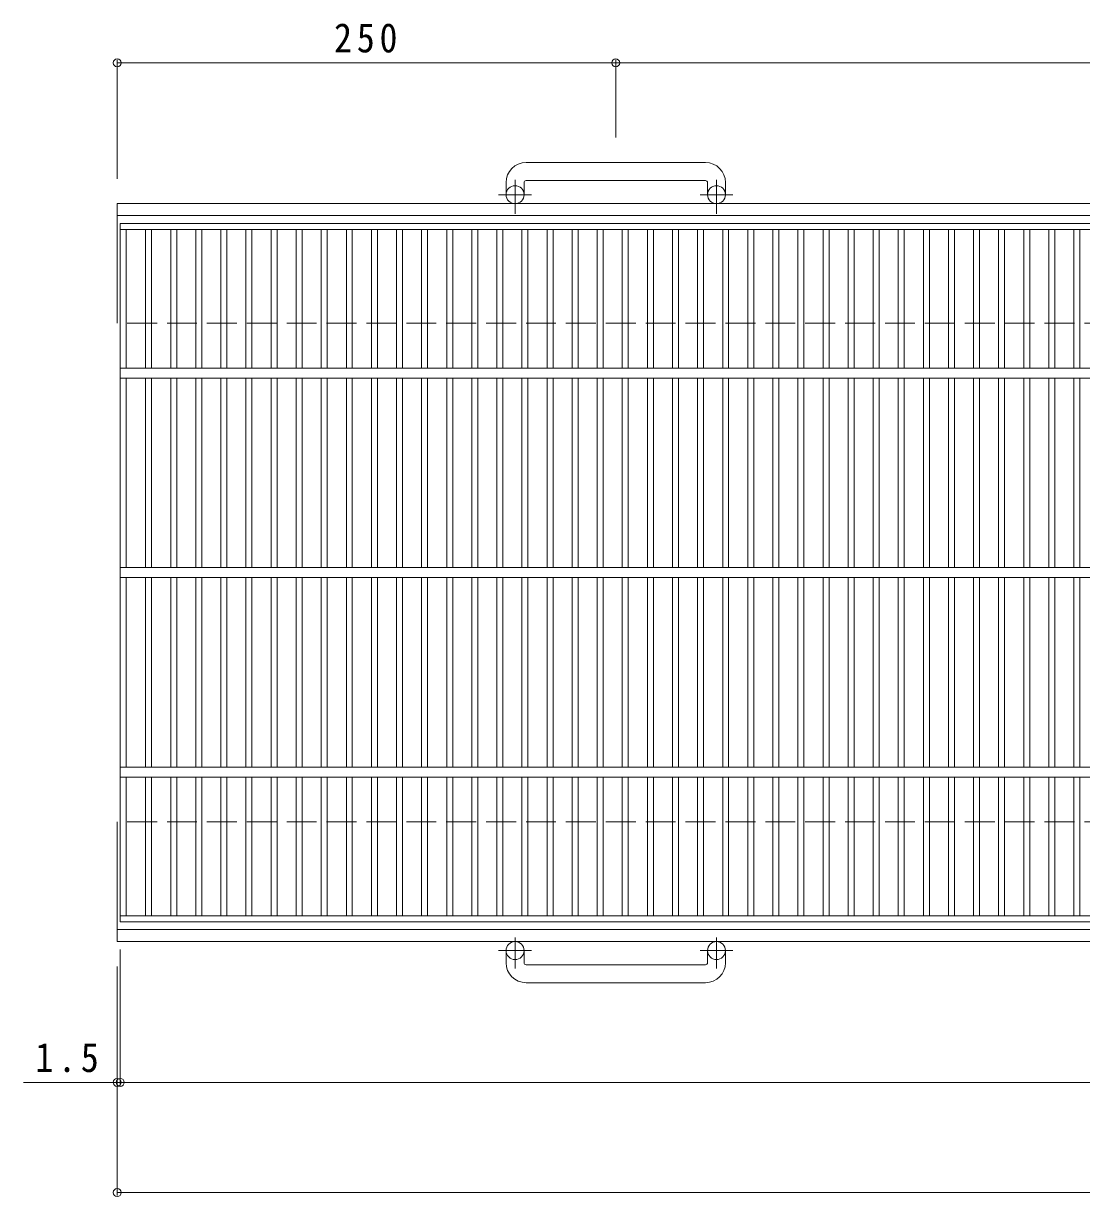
# Model space of a CAD drawing. Units: millimetres, scale not verified. Extents: x -854 to 865, y -687 to 560.
# Drawn here: x -854 to -323, y -158 to 431 of the extents above; entities that cross this region are included whole.
import ezdxf

# ---------------------------------------------------------------- set-up
doc = ezdxf.new("R2010")
doc.units = ezdxf.units.MM
doc.header["$LTSCALE"] = 5
doc.header["$PDMODE"] = 32
doc.header["$PDSIZE"] = 4
doc.linetypes.add('CHAIN1', pattern=[8, 5, -1, 1, -1])
doc.linetypes.add('DASHED3', pattern=[4, 3, -1])
for name, color, linetype, lineweight in [('A-1_ピット', 2, 'Continuous', 9), ('A-2_蓋', 3, 'Continuous', 9), ('A-4_寸法', 7, 'Continuous', 9)]:
    doc.layers.add(name, color=color, linetype=linetype, lineweight=lineweight)
doc.styles.add('ＭＳ ゴシック', font='')
doc.styles.get('ＭＳ ゴシック').set_extended_font_data('MS Gothic')

msp = doc.modelspace()

# ---------------------------------------------------------------- linework, layer by layer
at = {"layer": 'A-1_ピット'}
for p, q in [((-511.54, 360.789), (-601.54, 360.789)), ((-611.54, 350.789), (-611.54, 344.689)), ((-602.54, 350.789), (-602.54, 344.689)), ((-601.54, 351.789), (-511.54, 351.789)), ((-510.54, 350.789), (-510.54, 344.689)), ((-501.54, 350.789), (-501.54, 344.689)), ((-806.54, 280.189), (-806.54, 340.189)), ((293.46, 340.189), (-806.54, 340.189)), ((293.46, 334.188), (-806.54, 334.188)), ((-806.54, -29.811), (-806.54, 30.188)), ((293.46, -23.811), (-806.54, -23.811)), ((293.46, -29.811), (-806.54, -29.811)), ((-611.54, -40.412), (-611.54, -34.312)), ((-602.54, -40.412), (-602.54, -34.312)), ((-510.54, -40.412), (-510.54, -34.312)), ((-501.54, -40.412), (-501.54, -34.312)), ((-601.54, -41.412), (-511.54, -41.412)), ((-511.54, -50.411), (-601.54, -50.411))]:
    msp.add_line(p, q, dxfattribs=at)
at = {"layer": 'A-1_ピット', "linetype": 'CHAIN1'}
for p, q in [((-607.04, 335.082), (-607.04, 352.179)), ((-506.04, 335.082), (-506.04, 352.179)), ((-598.877, 344.689), (-615.284, 344.689)), ((-497.878, 344.689), (-514.284, 344.689)), ((-607.04, -27.704), (-607.04, -43.301)), ((-506.04, -27.704), (-506.04, -43.301)), ((-598.877, -34.312), (-615.284, -34.312)), ((-497.878, -34.312), (-514.284, -34.312))]:
    msp.add_line(p, q, dxfattribs=at)
at = {"layer": 'A-1_ピット', "linetype": 'DASHED3'}
for p, q in [((293.46, 280.189), (-806.54, 280.189)), ((293.46, 30.188), (-806.54, 30.188))]:
    msp.add_line(p, q, dxfattribs=at)
at = {"layer": 'A-1_ピット'}
for centre in [(-607.04, 344.689), (-506.041, 344.689), (-607.04, -34.312), (-506.041, -34.312)]:
    msp.add_circle(centre, 4.5, dxfattribs=at)
for centre, radius, start, end in [((-601.54, 350.789), 10, 90, 180), ((-511.54, 350.789), 10, 0, 90), ((-601.54, 350.789), 1, 90, 180), ((-511.54, 350.789), 1, 0, 90), ((-601.54, -40.412), 10, 180, 270), ((-601.54, -40.412), 1, 180, 270), ((-511.54, -40.412), 10, 270, 0), ((-511.54, -40.412), 1, 270, 0)]:
    msp.add_arc(centre, radius, start, end, dxfattribs=at)
at = {"layer": 'A-2_蓋'}
for p, q in [((-805.04, 330.189), (191.96, 330.189)), ((-805.04, -19.811), (-805.04, 330.189)), ((-805.04, 327.189), (191.96, 327.189)), ((-802.04, 257.689), (-802.04, 327.189)), ((-792.28, 327.189), (-792.28, 257.689)), ((-789.28, 327.189), (-789.28, 257.689)), ((-779.7, 327.189), (-779.7, 257.689)), ((-776.7, 327.189), (-776.7, 257.689)), ((-767.12, 327.189), (-767.12, 257.689)), ((-764.12, 327.189), (-764.12, 257.689)), ((-754.54, 327.189), (-754.54, 257.689)), ((-751.54, 327.189), (-751.54, 257.689)), ((-741.96, 327.189), (-741.96, 257.689)), ((-738.96, 327.189), (-738.96, 257.689)), ((-729.38, 327.189), (-729.38, 257.689)), ((-726.38, 327.189), (-726.38, 257.689)), ((-716.8, 327.189), (-716.8, 257.689)), ((-713.8, 327.189), (-713.8, 257.689)), ((-704.22, 327.189), (-704.22, 257.689)), ((-701.22, 327.189), (-701.22, 257.689)), ((-691.64, 327.189), (-691.64, 257.689)), ((-688.64, 327.189), (-688.64, 257.689)), ((-679.06, 327.189), (-679.06, 257.689)), ((-676.06, 327.189), (-676.06, 257.689)), ((-666.48, 327.189), (-666.48, 257.689)), ((-663.48, 327.189), (-663.48, 257.689)), ((-653.9, 327.189), (-653.9, 257.689)), ((-650.899, 327.189), (-650.899, 257.689)), ((-641.32, 327.189), (-641.32, 257.689)), ((-638.319, 327.189), (-638.319, 257.689)), ((-628.74, 327.189), (-628.74, 257.689)), ((-625.739, 327.189), (-625.739, 257.689)), ((-616.16, 327.189), (-616.16, 257.689)), ((-613.159, 327.189), (-613.159, 257.689)), ((-603.58, 327.189), (-603.58, 257.689)), ((-600.58, 327.189), (-600.58, 257.689)), ((-591, 327.189), (-591, 257.689)), ((-588, 327.189), (-588, 257.689)), ((-578.42, 327.189), (-578.42, 257.689)), ((-575.42, 327.189), (-575.42, 257.689)), ((-565.84, 327.189), (-565.84, 257.689)), ((-562.84, 327.189), (-562.84, 257.689)), ((-553.259, 327.189), (-553.259, 257.689)), ((-550.26, 327.189), (-550.26, 257.689)), ((-540.68, 327.189), (-540.68, 257.689)), ((-537.68, 327.189), (-537.68, 257.689)), ((-528.1, 327.189), (-528.1, 257.689)), ((-525.1, 327.189), (-525.1, 257.689)), ((-515.519, 327.189), (-515.519, 257.689)), ((-512.519, 327.189), (-512.519, 257.689)), ((-502.94, 327.189), (-502.94, 257.689)), ((-499.939, 327.189), (-499.939, 257.689)), ((-490.36, 327.189), (-490.36, 257.689)), ((-487.359, 327.189), (-487.359, 257.689)), ((-477.78, 327.189), (-477.78, 257.689)), ((-474.78, 327.189), (-474.78, 257.689)), ((-465.2, 327.189), (-465.2, 257.689)), ((-462.2, 327.189), (-462.2, 257.689)), ((-452.62, 327.189), (-452.62, 257.689)), ((-449.62, 327.189), (-449.62, 257.689)), ((-440.04, 327.189), (-440.04, 257.689)), ((-437.039, 327.189), (-437.039, 257.689)), ((-427.46, 327.189), (-427.46, 257.689)), ((-424.459, 327.189), (-424.459, 257.689)), ((-414.879, 327.189), (-414.879, 257.689)), ((-411.879, 327.189), (-411.879, 257.689)), ((-402.299, 327.189), (-402.299, 257.689)), ((-399.299, 327.189), (-399.299, 257.689)), ((-389.719, 327.189), (-389.719, 257.689)), ((-386.719, 327.189), (-386.719, 257.689)), ((-377.139, 327.189), (-377.139, 257.689)), ((-374.139, 327.189), (-374.139, 257.689)), ((-364.56, 327.189), (-364.56, 257.689)), ((-361.559, 327.189), (-361.559, 257.689)), ((-351.98, 327.189), (-351.98, 257.689)), ((-348.98, 327.189), (-348.98, 257.689)), ((-339.399, 327.189), (-339.399, 257.689)), ((-336.4, 327.189), (-336.4, 257.689)), ((-326.819, 327.189), (-326.819, 257.689)), ((-323.819, 327.189), (-323.819, 257.689)), ((-805.04, 257.689), (191.96, 257.689)), ((-805.04, 252.689), (191.96, 252.689)), ((-802.04, 157.689), (-802.04, 252.689)), ((-792.28, 252.689), (-792.28, 157.689)), ((-789.28, 252.689), (-789.28, 157.689)), ((-779.7, 252.689), (-779.7, 157.689)), ((-776.7, 252.689), (-776.7, 157.689)), ((-767.12, 252.689), (-767.12, 157.689)), ((-764.12, 252.689), (-764.12, 157.689)), ((-754.54, 252.689), (-754.54, 157.689)), ((-751.54, 252.689), (-751.54, 157.689)), ((-741.96, 252.689), (-741.96, 157.689)), ((-738.96, 252.689), (-738.96, 157.689)), ((-729.38, 252.689), (-729.38, 157.689)), ((-726.38, 252.689), (-726.38, 157.689)), ((-716.8, 252.689), (-716.8, 157.689)), ((-713.8, 252.689), (-713.8, 157.689)), ((-704.22, 252.689), (-704.22, 157.689)), ((-701.22, 252.689), (-701.22, 157.689)), ((-691.64, 252.689), (-691.64, 157.689)), ((-688.64, 252.689), (-688.64, 157.689)), ((-679.06, 252.689), (-679.06, 157.689)), ((-676.06, 252.689), (-676.06, 157.689)), ((-666.48, 252.689), (-666.48, 157.689)), ((-663.48, 252.689), (-663.48, 157.689)), ((-653.9, 252.689), (-653.9, 157.689)), ((-650.899, 252.689), (-650.899, 157.689)), ((-641.32, 252.689), (-641.32, 157.689)), ((-638.319, 252.689), (-638.319, 157.689)), ((-628.74, 252.689), (-628.74, 157.689)), ((-625.739, 252.689), (-625.739, 157.689)), ((-616.16, 252.689), (-616.16, 157.689)), ((-613.159, 252.689), (-613.159, 157.689)), ((-603.58, 252.689), (-603.58, 157.689)), ((-600.58, 252.689), (-600.58, 157.689)), ((-591, 252.689), (-591, 157.689)), ((-588, 252.689), (-588, 157.689)), ((-578.42, 252.689), (-578.42, 157.689)), ((-575.42, 252.689), (-575.42, 157.689)), ((-565.84, 252.689), (-565.84, 157.689)), ((-562.84, 252.689), (-562.84, 157.689)), ((-553.259, 252.689), (-553.259, 157.689)), ((-550.26, 252.689), (-550.26, 157.689)), ((-540.68, 252.689), (-540.68, 157.689)), ((-537.68, 252.689), (-537.68, 157.689)), ((-528.1, 252.689), (-528.1, 157.689)), ((-525.1, 252.689), (-525.1, 157.689)), ((-515.519, 252.689), (-515.519, 157.689)), ((-512.519, 252.689), (-512.519, 157.689)), ((-502.94, 252.689), (-502.94, 157.689)), ((-499.939, 252.689), (-499.939, 157.689)), ((-490.36, 252.689), (-490.36, 157.689)), ((-487.359, 252.689), (-487.359, 157.689)), ((-477.78, 252.689), (-477.78, 157.689)), ((-474.78, 252.689), (-474.78, 157.689)), ((-465.2, 252.689), (-465.2, 157.689)), ((-462.2, 252.689), (-462.2, 157.689)), ((-452.62, 252.689), (-452.62, 157.689)), ((-449.62, 252.689), (-449.62, 157.689)), ((-440.04, 252.689), (-440.04, 157.689)), ((-437.039, 252.689), (-437.039, 157.689)), ((-427.46, 252.689), (-427.46, 157.689)), ((-424.459, 252.689), (-424.459, 157.689)), ((-414.879, 252.689), (-414.879, 157.689)), ((-411.879, 252.689), (-411.879, 157.689)), ((-402.299, 252.689), (-402.299, 157.689)), ((-399.299, 252.689), (-399.299, 157.689)), ((-389.719, 252.689), (-389.719, 157.689)), ((-386.719, 252.689), (-386.719, 157.689)), ((-377.139, 252.689), (-377.139, 157.689)), ((-374.139, 252.689), (-374.139, 157.689)), ((-364.56, 252.689), (-364.56, 157.689)), ((-361.559, 252.689), (-361.559, 157.689)), ((-351.98, 252.689), (-351.98, 157.689)), ((-348.98, 252.689), (-348.98, 157.689)), ((-339.399, 252.689), (-339.399, 157.689)), ((-336.4, 252.689), (-336.4, 157.689)), ((-326.819, 252.689), (-326.819, 157.689)), ((-323.819, 252.689), (-323.819, 157.689)), ((-805.04, 157.689), (191.96, 157.689)), ((-805.04, 152.689), (191.96, 152.689)), ((-802.04, 57.689), (-802.04, 152.689)), ((-792.28, 152.689), (-792.28, 57.689)), ((-789.28, 152.689), (-789.28, 57.689)), ((-779.7, 152.689), (-779.7, 57.689)), ((-776.7, 152.689), (-776.7, 57.689)), ((-767.12, 152.689), (-767.12, 57.689)), ((-764.12, 152.689), (-764.12, 57.689)), ((-754.54, 152.689), (-754.54, 57.689)), ((-751.54, 152.689), (-751.54, 57.689)), ((-741.96, 152.689), (-741.96, 57.689)), ((-738.96, 152.689), (-738.96, 57.689)), ((-729.38, 152.689), (-729.38, 57.689)), ((-726.38, 152.689), (-726.38, 57.689)), ((-716.8, 152.689), (-716.8, 57.689)), ((-713.8, 152.689), (-713.8, 57.689)), ((-704.22, 152.689), (-704.22, 57.689)), ((-701.22, 152.689), (-701.22, 57.689)), ((-691.64, 152.689), (-691.64, 57.689)), ((-688.64, 152.689), (-688.64, 57.689)), ((-679.06, 152.689), (-679.06, 57.689)), ((-676.06, 152.689), (-676.06, 57.689)), ((-666.48, 152.689), (-666.48, 57.689)), ((-663.48, 152.689), (-663.48, 57.689)), ((-653.9, 152.689), (-653.9, 57.689)), ((-650.899, 152.689), (-650.899, 57.689)), ((-641.32, 152.689), (-641.32, 57.689)), ((-638.319, 152.689), (-638.319, 57.689)), ((-628.74, 152.689), (-628.74, 57.689)), ((-625.739, 152.689), (-625.739, 57.689)), ((-616.16, 152.689), (-616.16, 57.689)), ((-613.159, 152.689), (-613.159, 57.689)), ((-603.58, 152.689), (-603.58, 57.689)), ((-600.58, 152.689), (-600.58, 57.689)), ((-591, 152.689), (-591, 57.689)), ((-588, 152.689), (-588, 57.689)), ((-578.42, 152.689), (-578.42, 57.689)), ((-575.42, 152.689), (-575.42, 57.689)), ((-565.84, 152.689), (-565.84, 57.689)), ((-562.84, 152.689), (-562.84, 57.689)), ((-553.259, 152.689), (-553.259, 57.689)), ((-550.26, 152.689), (-550.26, 57.689)), ((-540.68, 152.689), (-540.68, 57.689)), ((-537.68, 152.689), (-537.68, 57.689)), ((-528.1, 152.689), (-528.1, 57.689)), ((-525.1, 152.689), (-525.1, 57.689)), ((-515.519, 152.689), (-515.519, 57.689)), ((-512.519, 152.689), (-512.519, 57.689)), ((-502.94, 152.689), (-502.94, 57.689)), ((-499.939, 152.689), (-499.939, 57.689)), ((-490.36, 152.689), (-490.36, 57.689)), ((-487.359, 152.689), (-487.359, 57.689)), ((-477.78, 152.689), (-477.78, 57.689)), ((-474.78, 152.689), (-474.78, 57.689)), ((-465.2, 152.689), (-465.2, 57.689)), ((-462.2, 152.689), (-462.2, 57.689)), ((-452.62, 152.689), (-452.62, 57.689)), ((-449.62, 152.689), (-449.62, 57.689)), ((-440.04, 152.689), (-440.04, 57.689)), ((-437.039, 152.689), (-437.039, 57.689)), ((-427.46, 152.689), (-427.46, 57.689)), ((-424.459, 152.689), (-424.459, 57.689)), ((-414.879, 152.689), (-414.879, 57.689)), ((-411.879, 152.689), (-411.879, 57.689)), ((-402.299, 152.689), (-402.299, 57.689)), ((-399.299, 152.689), (-399.299, 57.689)), ((-389.719, 152.689), (-389.719, 57.689)), ((-386.719, 152.689), (-386.719, 57.689)), ((-377.139, 152.689), (-377.139, 57.689)), ((-374.139, 152.689), (-374.139, 57.689)), ((-364.56, 152.689), (-364.56, 57.689)), ((-361.559, 152.689), (-361.559, 57.689)), ((-351.98, 152.689), (-351.98, 57.689)), ((-348.98, 152.689), (-348.98, 57.689)), ((-339.399, 152.689), (-339.399, 57.689)), ((-336.4, 152.689), (-336.4, 57.689)), ((-326.819, 152.689), (-326.819, 57.689)), ((-323.819, 152.689), (-323.819, 57.689)), ((-805.04, 57.689), (191.96, 57.689)), ((-805.04, 52.689), (191.96, 52.689)), ((-802.04, -16.811), (-802.04, 52.689)), ((-792.28, 52.689), (-792.28, -16.811)), ((-789.28, 52.689), (-789.28, -16.811)), ((-779.7, 52.689), (-779.7, -16.811)), ((-776.7, 52.689), (-776.7, -16.811)), ((-767.12, 52.689), (-767.12, -16.811)), ((-764.12, 52.689), (-764.12, -16.811)), ((-754.54, 52.689), (-754.54, -16.811)), ((-751.54, 52.689), (-751.54, -16.811)), ((-741.96, 52.689), (-741.96, -16.811)), ((-738.96, 52.689), (-738.96, -16.811)), ((-729.38, 52.689), (-729.38, -16.811)), ((-726.38, 52.689), (-726.38, -16.811)), ((-716.8, 52.689), (-716.8, -16.811)), ((-713.8, 52.689), (-713.8, -16.811)), ((-704.22, 52.689), (-704.22, -16.811)), ((-701.22, 52.689), (-701.22, -16.811)), ((-691.64, 52.689), (-691.64, -16.811)), ((-688.64, 52.689), (-688.64, -16.811)), ((-679.06, 52.689), (-679.06, -16.811)), ((-676.06, 52.689), (-676.06, -16.811)), ((-666.48, 52.689), (-666.48, -16.811)), ((-663.48, 52.689), (-663.48, -16.811)), ((-653.9, 52.689), (-653.9, -16.811)), ((-650.899, 52.689), (-650.899, -16.811)), ((-641.32, 52.689), (-641.32, -16.811)), ((-638.319, 52.689), (-638.319, -16.811)), ((-628.74, 52.689), (-628.74, -16.811)), ((-625.739, 52.689), (-625.739, -16.811)), ((-616.16, 52.689), (-616.16, -16.811)), ((-613.159, 52.689), (-613.159, -16.811)), ((-603.58, 52.689), (-603.58, -16.811)), ((-600.58, 52.689), (-600.58, -16.811)), ((-591, 52.689), (-591, -16.811)), ((-588, 52.689), (-588, -16.811)), ((-578.42, 52.689), (-578.42, -16.811)), ((-575.42, 52.689), (-575.42, -16.811)), ((-565.84, 52.689), (-565.84, -16.811)), ((-562.84, 52.689), (-562.84, -16.811)), ((-553.259, 52.689), (-553.259, -16.811)), ((-550.26, 52.689), (-550.26, -16.811)), ((-540.68, 52.689), (-540.68, -16.811)), ((-537.68, 52.689), (-537.68, -16.811)), ((-528.1, 52.689), (-528.1, -16.811)), ((-525.1, 52.689), (-525.1, -16.811)), ((-515.519, 52.689), (-515.519, -16.811)), ((-512.519, 52.689), (-512.519, -16.811)), ((-502.94, 52.689), (-502.94, -16.811)), ((-499.939, 52.689), (-499.939, -16.811)), ((-490.36, 52.689), (-490.36, -16.811)), ((-487.359, 52.689), (-487.359, -16.811)), ((-477.78, 52.689), (-477.78, -16.811)), ((-474.78, 52.689), (-474.78, -16.811)), ((-465.2, 52.689), (-465.2, -16.811)), ((-462.2, 52.689), (-462.2, -16.811)), ((-452.62, 52.689), (-452.62, -16.811)), ((-449.62, 52.689), (-449.62, -16.811)), ((-440.04, 52.689), (-440.04, -16.811)), ((-437.039, 52.689), (-437.039, -16.811)), ((-427.46, 52.689), (-427.46, -16.811)), ((-424.459, 52.689), (-424.459, -16.811)), ((-414.879, 52.689), (-414.879, -16.811)), ((-411.879, 52.689), (-411.879, -16.811)), ((-402.299, 52.689), (-402.299, -16.811)), ((-399.299, 52.689), (-399.299, -16.811)), ((-389.719, 52.689), (-389.719, -16.811)), ((-386.719, 52.689), (-386.719, -16.811)), ((-377.139, 52.689), (-377.139, -16.811)), ((-374.139, 52.689), (-374.139, -16.811)), ((-364.56, 52.689), (-364.56, -16.811)), ((-361.559, 52.689), (-361.559, -16.811)), ((-351.98, 52.689), (-351.98, -16.811)), ((-348.98, 52.689), (-348.98, -16.811)), ((-339.399, 52.689), (-339.399, -16.811)), ((-336.4, 52.689), (-336.4, -16.811)), ((-326.819, 52.689), (-326.819, -16.811)), ((-323.819, 52.689), (-323.819, -16.811)), ((191.96, -16.811), (-805.04, -16.811)), ((191.96, -19.811), (-805.04, -19.811))]:
    msp.add_line(p, q, dxfattribs=at)
at = {"layer": 'A-4_寸法'}
for p, q in [((-806.54, 352.689), (-806.54, 412.289)), ((-556.54, 373.289), (-556.54, 412.289)), ((-806.54, 410.789), (292.459, 410.789)), ((-805.04, -33.811), (-805.04, -101.911)), ((-806.54, -42.311), (-806.54, -157.118)), ((-853.539, -100.411), (293.46, -100.411)), ((-806.54, -155.618), (293.46, -155.618))]:
    msp.add_line(p, q, dxfattribs=at)
for p in [(-806.54, 410.789), (-556.54, 410.789), (-806.54, -100.411), (-805.04, -100.411), (-806.54, -155.618)]:
    msp.add_point(p, dxfattribs=at)

# ---------------------------------------------------------------- texts
at = {"layer": 'A-4_寸法', "color": 2, "char_height": 14.66, "attachment_point": 7, "style": 'ＭＳ ゴシック'}
for s, insert in [('\\T1.27;\\W0.9;250', (-697.79, 415.789)), ('\\T1.27;\\W0.9;1.5', (-847.58, -95.411))]:
    msp.add_mtext(s, dxfattribs=dict(at, insert=insert))

doc.saveas('drawing.dxf')
